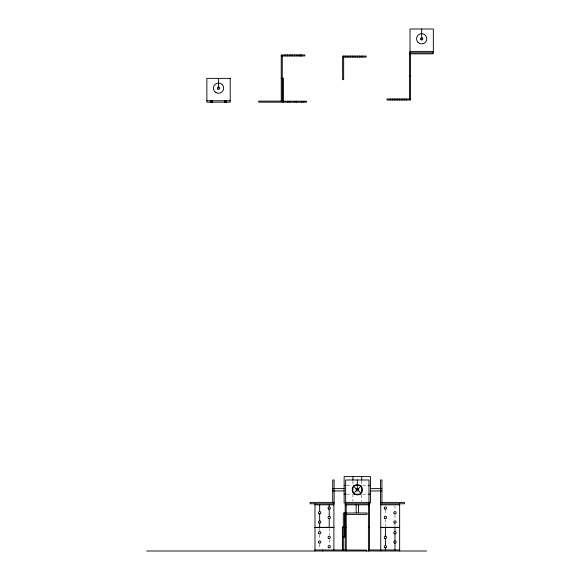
<?xml version="1.0" encoding="UTF-8"?>
<svg xmlns="http://www.w3.org/2000/svg" width="580" height="580" viewBox="0 0 580 580"><rect width="100%" height="100%" fill="white"/><g stroke="black" fill="none" stroke-linecap="round" stroke-linejoin="round"><path stroke-width="0.43" stroke-dasharray="2.9 2.17" d="M346.775 485.395L352.046 485.395M362.587 485.395L367.865 485.395M346.775 494.182L352.046 494.182M362.587 494.182L367.865 494.182M394.98 505.659L394.98 510.726M394.98 514.779L394.98 520.028M394.98 524.059L394.98 526.524M385.417 510.117L385.417 515.366M385.417 519.448L385.417 526.466M361.71 481.001L361.71 485.395M361.71 495.059L361.71 501.207M352.923 481.001L352.923 485.395M352.923 494.182L352.923 501.207M329.215 528.315L329.215 535.333M329.215 539.414L329.215 544.663M319.652 528.257L319.652 530.722M319.652 534.753L319.652 540.002M319.652 544.054L319.652 549.13"/><path stroke-width="0.87" d="M356.308 489.201L353.517 485.989M358.331 490.368L361.115 493.587M353.517 493.587L356.49 490.608M358.143 488.962L361.115 485.989M410.009 51.395L433.34 51.395M409.545 53.824L433.108 53.824L433.108 52.794M281.249 55.97L304.812 55.97L304.812 54.941L281.249 54.941L281.249 101.13M343.657 57.086L366.19 57.086L366.19 56.064L342.628 56.064L342.628 79.619L343.657 79.619L343.657 56.064M409.545 76.357L410.575 76.357M409.545 76.451L410.575 76.451M281.249 78.503L282.271 78.503M281.249 78.597L282.271 78.597M410.575 98.984L387.012 98.984L387.012 100.014L410.575 100.014L410.575 53.824M206.871 100.76L230.202 100.76M282.271 101.13L258.709 101.13L258.709 102.16L282.271 102.16L282.271 55.97M283.41 101.225L306.508 101.225L306.508 102.16L282.482 102.16L282.482 78.133L283.41 78.133L283.41 102.16M344.136 485.395L345.897 485.395M353.8 485.395L360.832 485.395M368.742 485.395L370.497 485.395M332.71 488.621L344.136 488.621M370.497 488.621L381.93 488.621M332.71 490.955L344.136 490.955M370.497 490.955L381.93 490.955M344.136 494.182L345.897 494.182M353.8 494.182L360.832 494.182M368.742 494.182L370.497 494.182M334.109 502.382L310.169 502.382L310.169 503.781L334.109 503.781L334.109 479.986L332.71 479.986L332.71 502.382M345.651 502.382L368.981 502.382M380.531 502.382L404.463 502.382L404.42 503.781L380.531 503.781L380.531 479.986L381.93 479.986L381.93 502.382M345.897 502.969L344.136 502.969L344.136 476.608L370.497 476.608L370.497 502.969L368.742 502.969M314.983 504.81L333.884 504.81M345.187 504.81L369.445 504.81M380.755 504.81L399.649 504.81M344.723 514.395L367.118 514.395L367.118 512.995L343.324 512.995L343.324 550.065M343.324 526.973L342.388 526.973L342.388 550.108M314.983 527.343L333.884 527.343M345.187 527.343L346.216 527.343M368.423 527.343L369.445 527.343M380.755 527.343L399.649 527.343M314.983 527.438L333.884 527.438M345.187 527.438L346.216 527.438M368.423 527.438L369.445 527.438M380.755 527.438L399.649 527.438M343.324 536.884L344.723 536.884M343.324 536.935L344.723 536.935L344.723 512.995M314.983 549.971L366.415 550.065L366.415 551M368.423 549.971L399.649 549.971M146.66 551L426.604 551M421.674 29L421.674 38.795M410.009 52.794L410.009 29L433.34 29L433.34 52.794L409.545 52.794L409.545 98.984M406.609 98.984L406.609 100.014M404.274 98.984L404.274 100.014M401.94 98.984L401.94 100.014M399.605 98.984L399.605 100.014M399.649 503.781L399.649 551M397.278 98.984L397.278 100.014M394.98 527.438L394.98 531.541M394.98 533.875L394.98 540.879M394.98 543.206L394.98 549.971M394.944 98.984L394.944 100.014M392.602 98.984L392.602 100.014M390.282 98.984L390.282 100.014M385.417 527.438L385.417 536.21M385.417 538.544L385.417 545.541M385.417 547.875L385.417 549.971M380.755 503.781L380.755 551M369.445 549.971L369.445 503.781L345.187 503.781L345.187 549.971M368.981 503.781L368.981 479.986L345.651 479.986L345.651 503.781M368.75 503.781L368.75 504.81M368.423 504.81L368.423 551M362.087 56.064L362.087 57.086M361.71 476.608L361.71 480.117M361.71 487.149L361.71 492.42M359.752 56.064L359.752 57.086M358.483 504.723L358.483 512.64M357.418 56.064L357.418 57.086M357.316 479.986L357.316 489.788M356.149 504.723L356.149 512.64M355.083 56.064L355.083 57.086M352.923 476.608L352.923 480.117M352.923 487.149L352.923 492.42M352.756 56.064L352.756 57.086M350.421 56.064L350.421 57.086M348.087 56.064L348.087 57.086M346.216 504.81L346.216 551M345.752 56.064L345.752 57.086M333.884 503.781L333.884 549.971M329.215 504.81L329.215 506.905M329.215 509.24L329.215 516.243M329.215 518.571L329.215 527.343M322.654 549.971L322.654 551M319.652 504.81L319.652 511.575M319.652 513.909L319.652 520.905M319.652 523.24L319.652 527.343M314.983 503.781L314.983 551M303.804 101.225L303.804 102.16M301.658 101.225L301.658 102.16M301.535 54.941L301.535 55.97M300.375 54.941L300.375 55.97M299.215 54.941L299.215 55.97M296.88 54.941L296.88 55.97M296.895 101.225L296.895 102.16M294.749 101.225L294.749 102.16M294.546 54.941L294.546 55.97M292.211 54.941L292.211 55.97M289.993 101.225L289.993 102.16M289.877 54.941L289.877 55.97M287.847 101.225L287.847 102.16M287.549 54.941L287.549 55.97M285.215 54.941L285.215 55.97M226.533 100.76L226.533 102.16M225.533 100.76L225.533 102.16M224.532 100.76L224.532 102.16M218.537 78.365L218.537 88.16M212.541 100.76L212.541 102.16M211.533 100.76L211.533 102.16M210.533 100.76L210.533 102.16M230.202 78.365L206.871 78.365L206.871 102.16L230.202 102.16L230.202 78.365M418.042 42.427A5.133 5.133 0 0 0 426.634 40.129A5.133 5.133 0 0 0 420.348 33.843A5.133 5.133 0 0 0 418.042 42.427M421.095 39.81A1.167 1.167 0 0 0 422.842 38.795A1.167 1.167 0 0 0 421.095 37.787A1.167 1.167 0 0 0 421.095 39.81M215.97 92.604A5.133 5.133 0 0 0 223.67 88.16A5.133 5.133 0 0 0 215.97 83.716A5.133 5.133 0 0 0 215.97 92.604M217.71 88.986A1.167 1.167 0 0 0 219.661 88.465A1.167 1.167 0 0 0 218.232 87.036A1.167 1.167 0 0 0 217.71 88.986M384.591 518.23A1.167 1.167 0 0 0 386.548 517.708A1.167 1.167 0 0 0 385.113 516.28A1.167 1.167 0 0 0 384.591 518.23M394.4 513.75A1.167 1.167 0 0 0 396.147 512.742A1.167 1.167 0 0 0 394.4 511.734A1.167 1.167 0 0 0 394.4 513.75M394.4 523.08A1.167 1.167 0 0 0 396.147 522.072A1.167 1.167 0 0 0 394.4 521.065A1.167 1.167 0 0 0 394.4 523.08M384.837 509.088A1.167 1.167 0 0 0 386.584 508.073A1.167 1.167 0 0 0 384.837 507.065A1.167 1.167 0 0 0 384.837 509.088M384.837 547.716A1.167 1.167 0 0 0 386.584 546.708A1.167 1.167 0 0 0 384.837 545.7A1.167 1.167 0 0 0 384.837 547.716M384.837 538.385A1.167 1.167 0 0 0 386.584 537.377A1.167 1.167 0 0 0 384.837 536.37A1.167 1.167 0 0 0 384.837 538.385M356.736 490.796A1.167 1.167 0 0 0 358.483 489.788A1.167 1.167 0 0 0 356.736 488.773A1.167 1.167 0 0 0 356.736 490.796M328.635 547.716A1.167 1.167 0 0 0 330.382 546.708A1.167 1.167 0 0 0 328.635 545.7A1.167 1.167 0 0 0 328.635 547.716M318.826 542.865A1.167 1.167 0 0 0 320.776 542.343A1.167 1.167 0 0 0 319.348 540.915A1.167 1.167 0 0 0 318.826 542.865M328.635 538.385A1.167 1.167 0 0 0 330.382 537.377A1.167 1.167 0 0 0 328.635 536.37A1.167 1.167 0 0 0 328.635 538.385M318.826 533.535A1.167 1.167 0 0 0 320.776 533.013A1.167 1.167 0 0 0 319.348 531.585A1.167 1.167 0 0 0 318.826 533.535M394.161 533.535A1.167 1.167 0 0 0 396.111 533.013A1.167 1.167 0 0 0 394.683 531.585A1.167 1.167 0 0 0 394.161 533.535M394.161 542.865A1.167 1.167 0 0 0 396.111 542.343A1.167 1.167 0 0 0 394.683 540.915A1.167 1.167 0 0 0 394.161 542.865M354.75 494.233A5.133 5.133 0 0 0 362.449 489.788A5.133 5.133 0 0 0 354.75 485.344A5.133 5.133 0 0 0 354.75 494.233M328.635 518.418A1.167 1.167 0 0 0 330.382 517.404A1.167 1.167 0 0 0 328.635 516.396A1.167 1.167 0 0 0 328.635 518.418M328.396 508.899A1.167 1.167 0 0 0 330.346 508.377A1.167 1.167 0 0 0 328.918 506.949A1.167 1.167 0 0 0 328.396 508.899M319.072 513.75A1.167 1.167 0 0 0 320.82 512.742A1.167 1.167 0 0 0 319.072 511.734A1.167 1.167 0 0 0 319.072 513.75M319.072 523.08A1.167 1.167 0 0 0 320.82 522.072A1.167 1.167 0 0 0 319.072 521.065A1.167 1.167 0 0 0 319.072 523.08"/></g></svg>
